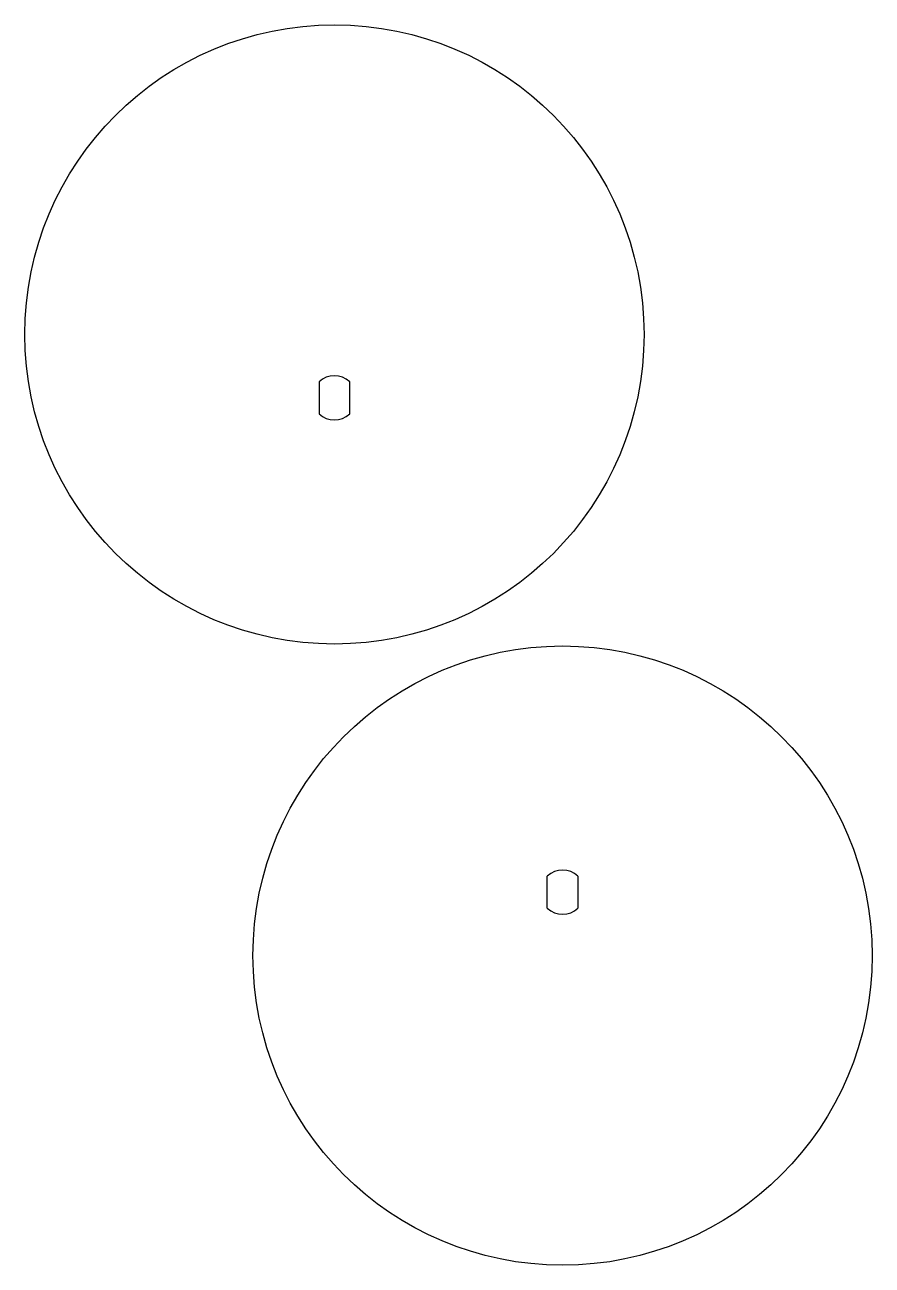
# Model space of a CAD drawing. Header units: millimetres. Extents: x 410 to 544, y -135 to 61.
import ezdxf

# ---------------------------------------------------------------- set-up
doc = ezdxf.new("R2010")
doc.units = ezdxf.units.MM
doc.header["$MEASUREMENT"] = 0
doc.layers.add('Sides', color=178, linetype='Continuous', true_color=0x000000)

msp = doc.modelspace()

# ---------------------------------------------------------------- linework, layer by layer
at = {"layer": 'Sides'}
for p, q in [((456.18, 4.12), (456.18, -0.92)), ((461.01, -0.92), (461.01, 4.12)), ((492.24, -79.05), (492.24, -74.01)), ((497.07, -74.01), (497.07, -79.05))]:
    msp.add_line(p, q, dxfattribs=at)
for centre in [(458.6, 11.63), (494.66, -86.56)]:
    msp.add_circle(centre, 48.94, dxfattribs=at)
for centre, start, end in [((458.6, 1.6), 46.2132, 133.7868), ((458.6, 1.6), 226.2132, 313.7868), ((494.66, -76.53), 46.2132, 133.7868), ((494.66, -76.53), 226.2132, 313.7868)]:
    msp.add_arc(centre, 3.49, start, end, dxfattribs=at)

doc.saveas('drawing.dxf')
